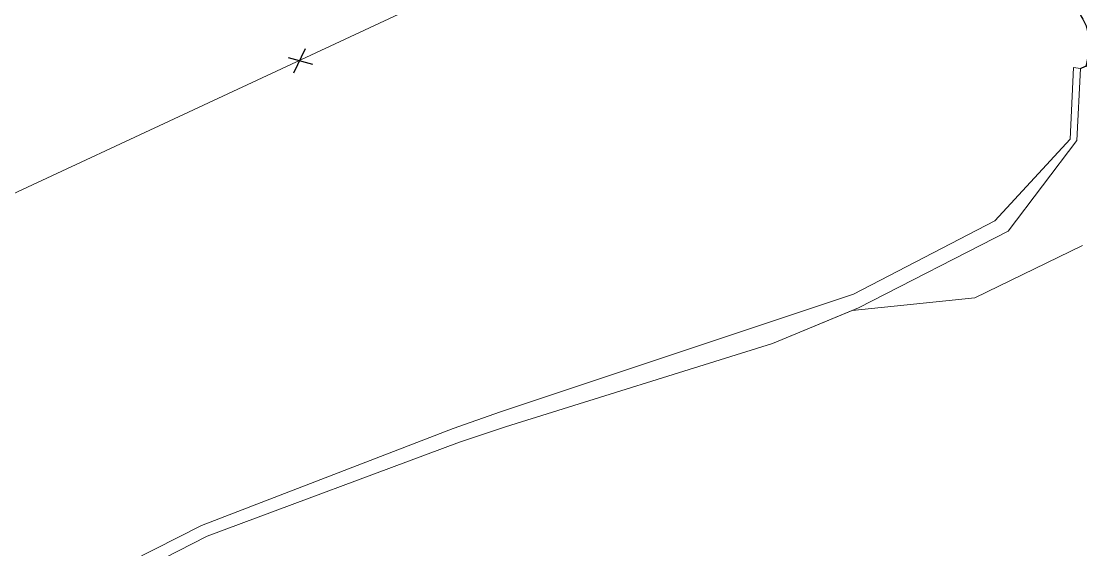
# Model space of a CAD drawing. Header units: inches. Extents: x 725.5 to 800.4, y -655.3 to -591.9.
# Drawn here: x 771.78 to 782.46, y -614.16 to -608.82 of the extents above; entities that cross this region are included whole.
import ezdxf

# ---------------------------------------------------------------- set-up
doc = ezdxf.new("R2010")
doc.units = ezdxf.units.IN
doc.header["$MEASUREMENT"] = 0
doc.linetypes.add('CONTINUA', pattern=[0])
doc.layers.add('ACHUTECH', color=24, linetype='Continuous', lineweight=18)
doc.layers.add('muro', color=7, linetype='Continuous', lineweight=70)
for name, color, linetype in [('CERCO', 7, 'Continuous'), ('ESCALERA', 7, 'Continuous'), ('LMAM', 7, 'Continuous')]:
    doc.layers.add(name, color=color, linetype=linetype)
doc.linetypes.add('ZIGZAG', pattern='A,0.00254,-5.08,[131,ltypeshp.shx,S=5.08,R=0,X=-5.08,Y=0],-10.16,[131,ltypeshp.shx,S=5.08,R=180,X=5.08,Y=0],-5.08', length=20.32254)

# ---------------------------------------------------------------- blocks, each defined once
blk = doc.blocks.new('A$C5E903277')
at = {"layer": 'CERCO'}
for p, q in [((0.223, 0), (0.869, 1.129)), ((1.052, 0.088), (0, 0.976))]:
    blk.add_line(p, q, dxfattribs=at)

msp = doc.modelspace()

# ---------------------------------------------------------------- linework, layer by layer
at = {"layer": 'ACHUTECH', "color": 7, "linetype": 'CONTINUA', "lineweight": 13, "ltscale": 500}
for p, q in [((732.952, -628.616), (775.589, -608.753)), ((782.392, -609.291), (782.358, -610.012)), ((782.462, -609.299), (782.392, -609.291)), ((782.425, -610.026), (782.462, -609.299)), ((782.358, -610.012), (781.597, -610.836)), ((781.732, -610.941), (782.425, -610.026)), ((781.597, -610.836), (780.171, -611.576)), ((780.221, -611.715), (781.732, -610.941)), ((781.395, -611.612), (782.482, -611.087)), ((780.171, -611.576), (776.612, -612.764)), ((780.16, -611.74), (781.395, -611.612)), ((780.221, -611.715), (779.355, -612.075)), ((779.355, -612.075), (780.16, -611.74)), ((776.662, -612.913), (779.355, -612.075)), ((779.355, -612.075), (776.662, -612.913)), ((776.612, -612.764), (776.134, -612.933)), ((776.134, -612.933), (773.596, -613.91)), ((776.198, -613.069), (776.662, -612.913)), ((776.198, -613.069), (776.662, -612.913)), ((776.662, -612.913), (776.198, -613.069)), ((773.654, -614.019), (776.198, -613.069)), ((776.198, -613.069), (773.654, -614.019)), ((773.596, -613.91), (771.89, -614.774)), ((771.986, -614.867), (773.654, -614.019)), ((773.654, -614.019), (771.986, -614.867))]:
    msp.add_line(p, q, dxfattribs=at)
at = {"layer": 'ESCALERA'}
msp.add_line((782.462, -609.299), (783.036, -609.029), dxfattribs=at)
at = {"layer": 'LMAM', "linetype": 'ZIGZAG', "ltscale": 0.005}
msp.add_spline([(779.96, -595.014), (780.99, -598.578), (780.333, -599.494), (780.217, -600.335), (778.897, -599.981), (777.172, -599.665), (775.28, -599.398), (774.723, -599.826), (774.42, -600.775), (774.191, -601.88), (775.576, -602.941), (776.472, -603.403), (776.857, -603.907), (778.306, -604.958), (778.567, -604.578), (779.164, -605.079), (779.524, -605.364), (780.095, -605.414), (782.4, -608.001), (782.455, -608.317), (782.396, -608.599), (782.517, -608.87), (782.516, -609.285)], degree=3, dxfattribs=at)

# ---------------------------------------------------------------- block references
at = {"layer": 'muro', "xscale": 0.1970121470817941, "yscale": 0.1970121470817941, "zscale": 0.1970121470817941, "rotation": 285.1014788219539}
msp.add_blockref('A$C5E903277', (774.459, -609.148), dxfattribs=at)

doc.saveas('drawing.dxf')
